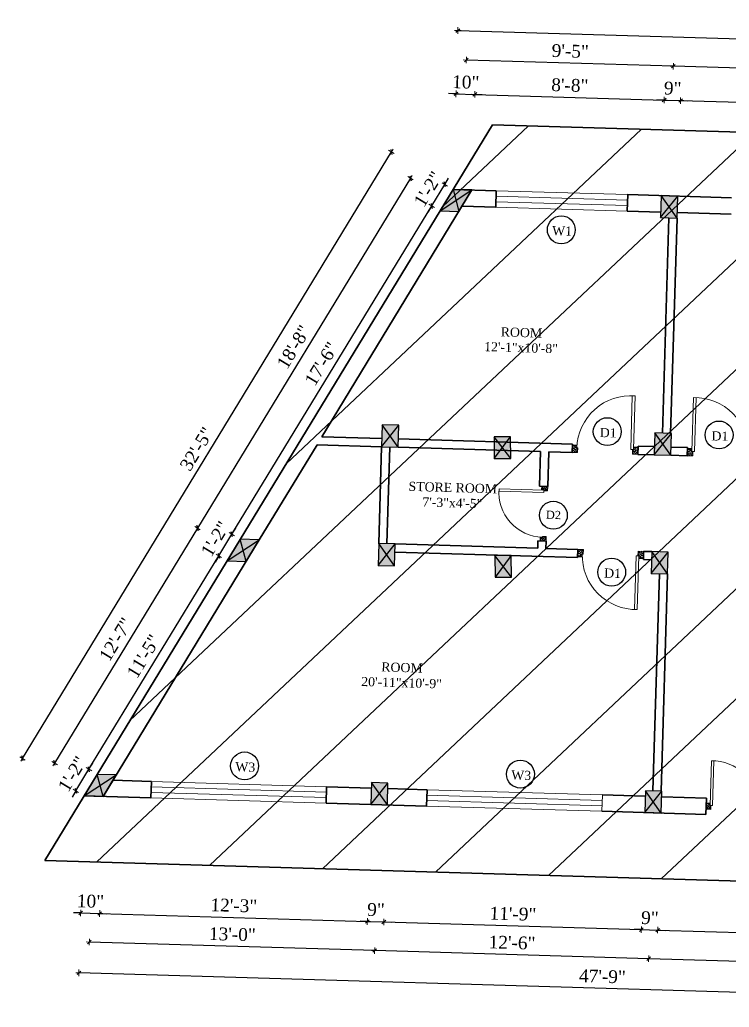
# Model space of a CAD drawing. Header units: inches. Extents: x 4069 to 291496, y -47643 to 12535.
# Drawn here: x 119778 to 120167, y -28212 to -27671 of the extents above; entities that cross this region are included whole.
import ezdxf

# ---------------------------------------------------------------- set-up
doc = ezdxf.new("R2010")
doc.units = ezdxf.units.IN
doc.header["$LTSCALE"] = 5
doc.header["$MEASUREMENT"] = 0
for name, color, linetype, lineweight in [('A-WALL', 7, 'Continuous', 9), ('Dimension', 7, 'Continuous', 18), ('DOOR', 62, 'Continuous', 0), ('Dw', 2, 'Continuous', 18)]:
    doc.layers.add(name, color=color, linetype=linetype, lineweight=lineweight)
doc.layers.add('dim line', color=7, linetype='Continuous', lineweight=15, true_color=0xfab2b2)
doc.layers.add('TEXT', color=6, linetype='Continuous')
doc.layers.add('WALL', color=7, linetype='Continuous')
doc.styles.add('ordinary', font='times.ttf')
doc.dimstyles.new('Copy of 96', dxfattribs={"dimtxt": 7, "dimasz": 4, "dimexe": 0.5, "dimexo": 0.5, "dimgap": 3, "dimtad": 1, "dimdec": 1, "dimzin": 11, "dimdsep": 46, "dimlunit": 4, "dimtxsty": 'ordinary', "dimblk": 'OBLIQUE', "dimcen": 0.09, "dimse1": 1, "dimse2": 1, "dimclrt": 6, "dimazin": 0, "dimtfac": 1, "dimtdec": 1, "dimtix": 1, "dimtmove": 2, "dimatfit": 3, "dimldrblk": 'leader', "dimfxl": 0.5, "dimfxlon": 1, "dimtolj": 1, "dimtzin": 0, "dimarcsym": 0})

# ---------------------------------------------------------------- blocks, each defined once
blk = doc.blocks.new('c2a')
at = {"color": 1, "ltscale": 5}
for p, q in [((18091.63, 4625.76), (18084.82, 4613.76)), ((18101.98, 4625.76), (18091.63, 4625.76)), ((18095.17, 4613.76), (18101.98, 4625.76)), ((18084.82, 4613.76), (18095.17, 4613.76))]:
    blk.add_line(p, q, dxfattribs=at)
blk = doc.blocks.new('C1a')
at = {"color": 1, "ltscale": 5}
for p, q in [((18657.75, 4625.76), (18648.75, 4625.76)), ((18648.75, 4625.76), (18648.82, 4613.76)), ((18657.82, 4613.76), (18657.75, 4625.76)), ((18648.82, 4613.76), (18657.82, 4613.76))]:
    blk.add_line(p, q, dxfattribs=at)
blk = doc.blocks.new('A$C27B36B59')
at = {"layer": 'DOOR'}
for p, q in [((0, 4), (0, 0)), ((2.5, 4), (0, 4)), ((0, 0), (3, 0)), ((2.5, 2.5), (2.5, 4)), ((3, 2.5), (2.5, 2.5)), ((3, 0), (3, 2.5))]:
    blk.add_line(p, q, dxfattribs=at)
for centre, radius, start, end in [((-1.4, -0.54), 4.75, 22.1411, 72.838), ((1.34, 2.09), 1.64, 45.138, 144.8948), ((2.21, 0.3), 2.49, 83.3149, 152.658), ((0.13, 0.37), 2.05, 349.4875, 93.6805), ((1.96, -0.47), 2.01, 58.7447, 166.495), ((-0.06, 0.32), 1.13, 343.542, 86.947), ((2.08, -0.4), 1.17, 38.2816, 160.1519)]:
    blk.add_arc(centre, radius, start, end, dxfattribs=at)
blk = doc.blocks.new('D2')
at = {"layer": 'DOOR'}
for p, q in [((74473.95, 24047.59), (74473.95, 24018.09)), ((74473.95, 24047.59), (74475.45, 24047.59)), ((74475.45, 24047.59), (74475.45, 24018.13))]:
    blk.add_line(p, q, dxfattribs=at)
blk.add_arc((74473.95, 24047.59), 29.5, 180, 272.9146, dxfattribs=at)
at = {"layer": 'DOOR', "xscale": -1, "rotation": 180}
blk.add_blockref('A$C27B36B59', (74441.95, 24050.09), dxfattribs=at)
at = {"layer": 'DOOR', "rotation": 180}
blk.add_blockref('A$C27B36B59', (74477.95, 24050.09), dxfattribs=at)
blk = doc.blocks.new('oblique')
at = {"color": 0, "lineweight": -2}
blk.add_line((0.25, 0.25), (-0.25, -0.25), dxfattribs=at)
at = {"layer": 'dim line', "lineweight": 9}
for p, q in [((-0.4375, 0), (0.4375, 0)), ((0, 0.4375), (0, -0.4375))]:
    blk.add_line(p, q, dxfattribs=at)
blk = doc.blocks.new('*D5313')
at = {"layer": 'A-WALL', "color": 0, "lineweight": -2, "ltscale": 50, "transparency": 16777216}
blk.add_line((120275.42, -28189.87), (120122.48, -28185.3), dxfattribs=at)
at = {"layer": 'Defpoints', "color": 0, "ltscale": 50, "transparency": 16777216}
for p in [(120124.87, -28105.41), (120277.8, -28109.97), (120122.48, -28185.3)]:
    blk.add_point(p, dxfattribs=at)
at = {"layer": 'A-WALL', "color": 0, "lineweight": -2, "ltscale": 50, "transparency": 16777216, "xscale": 4, "yscale": 4, "zscale": 4}
for p, rotation in [((120122.48, -28185.3), 178.2899854279599), ((120275.42, -28189.87), 358.2899854279599)]:
    blk.add_blockref('oblique', p, dxfattribs=dict(at, rotation=rotation))
at = {"layer": 'A-WALL', "color": 6, "ltscale": 50, "transparency": 16777216, "insert": (120199.15, -28181.01), "char_height": 7, "attachment_point": 5, "rotation": 358.29, "style": 'ordinary'}
blk.add_mtext('\\A1;12\'-9"', dxfattribs=at)
blk = doc.blocks.new('_OBLIQUE')
at = {"color": 0, "linetype": 'ByBlock'}
blk.add_line((-0.5, -0.5), (0.5, 0.5), dxfattribs=at)
blk = doc.blocks.new('leader')
at = {"layer": 'Dimension'}
for p, q in [((0, -4.33), (0, 4.33)), ((-4.42, 0), (4.42, 0))]:
    blk.add_line(p, q, dxfattribs=at)
blk = doc.blocks.new('*D5314')
at = {"layer": 'A-WALL', "color": 0, "lineweight": -2, "ltscale": 50, "transparency": 16777216}
blk.add_line((120122.48, -28185.3), (119972.55, -28180.82), dxfattribs=at)
at = {"layer": 'Defpoints', "color": 0, "ltscale": 50, "transparency": 16777216}
for p in [(119974.94, -28100.93), (120124.87, -28105.41), (119972.55, -28180.82)]:
    blk.add_point(p, dxfattribs=at)
at = {"layer": 'A-WALL', "color": 0, "lineweight": -2, "ltscale": 50, "transparency": 16777216, "xscale": 4, "yscale": 4, "zscale": 4}
for p, rotation in [((119972.55, -28180.82), 178.2899854279599), ((120122.48, -28185.3), 358.2899854279599)]:
    blk.add_blockref('oblique', p, dxfattribs=dict(at, rotation=rotation))
at = {"layer": 'A-WALL', "color": 6, "ltscale": 50, "transparency": 16777216, "insert": (120047.71, -28176.5), "char_height": 7, "attachment_point": 5, "rotation": 358.29, "style": 'ordinary'}
blk.add_mtext('\\A1;12\'-6"', dxfattribs=at)
blk = doc.blocks.new('*D5315')
at = {"layer": 'A-WALL', "color": 0, "lineweight": -2, "ltscale": 50, "transparency": 16777216}
blk.add_line((119972.55, -28180.82), (119816.3, -28176.16), dxfattribs=at)
at = {"layer": 'Defpoints', "color": 0, "ltscale": 50, "transparency": 16777216}
for p in [(119818.68, -28096.27), (119974.94, -28100.93), (119816.3, -28176.16)]:
    blk.add_point(p, dxfattribs=at)
at = {"layer": 'A-WALL', "color": 0, "lineweight": -2, "ltscale": 50, "transparency": 16777216, "xscale": 4, "yscale": 4, "zscale": 4}
for p, rotation in [((119816.3, -28176.16), 178.2899854279599), ((119972.55, -28180.82), 358.2899854279599)]:
    blk.add_blockref('oblique', p, dxfattribs=dict(at, rotation=rotation))
at = {"layer": 'A-WALL', "color": 6, "ltscale": 50, "transparency": 16777216, "insert": (119894.62, -28171.93), "char_height": 7, "attachment_point": 5, "rotation": 358.29, "style": 'ordinary'}
blk.add_mtext('\\A1;13\'-0"', dxfattribs=at)
blk = doc.blocks.new('*D5316')
at = {"layer": 'A-WALL', "color": 0, "lineweight": -2, "ltscale": 50, "transparency": 16777216}
blk.add_line((120383.36, -28210.12), (119810.61, -28193.02), dxfattribs=at)
at = {"layer": 'Defpoints', "color": 0, "ltscale": 50, "transparency": 16777216}
for p in [(119813.51, -28096.11), (120386.25, -28113.21), (119810.61, -28193.02)]:
    blk.add_point(p, dxfattribs=at)
at = {"layer": 'A-WALL', "color": 0, "lineweight": -2, "ltscale": 50, "transparency": 16777216, "xscale": 4, "yscale": 4, "zscale": 4}
for p, rotation in [((119810.61, -28193.02), 178.2899854279599), ((120383.36, -28210.12), 358.2899854279599)]:
    blk.add_blockref('oblique', p, dxfattribs=dict(at, rotation=rotation))
at = {"layer": 'A-WALL', "color": 6, "ltscale": 50, "transparency": 16777216, "insert": (120097.18, -28195), "char_height": 7, "attachment_point": 5, "rotation": 358.29, "style": 'ordinary'}
blk.add_mtext('\\A1;47\'-9"', dxfattribs=at)
blk = doc.blocks.new('*D5317')
at = {"layer": 'A-WALL', "color": 0, "lineweight": -2, "ltscale": 50, "transparency": 16777216}
for p, q in [((119816.11, -28081.55), (119818.19, -28078.13)), ((119808.94, -28093.34), (119816.11, -28081.55)), ((119808.94, -28093.34), (119806.87, -28096.76))]:
    blk.add_line(p, q, dxfattribs=at)
at = {"layer": 'Defpoints', "color": 0, "ltscale": 50, "transparency": 16777216}
for p in [(119816.11, -28081.55), (119820.68, -28084.32), (119813.51, -28096.11)]:
    blk.add_point(p, dxfattribs=at)
at = {"layer": 'A-WALL', "color": 0, "lineweight": -2, "ltscale": 50, "transparency": 16777216, "xscale": 4, "yscale": 4, "zscale": 4}
for p, rotation in [((119816.11, -28081.55), 238.7014709221674), ((119808.94, -28093.34), 58.70147092216733)]:
    blk.add_blockref('oblique', p, dxfattribs=dict(at, rotation=rotation))
at = {"layer": 'A-WALL', "color": 6, "ltscale": 50, "transparency": 16777216, "insert": (119806.97, -28084.07), "char_height": 7, "attachment_point": 5, "rotation": 58.7015, "style": 'ordinary'}
blk.add_mtext('\\A1;1\'-2"', dxfattribs=at)
blk = doc.blocks.new('*D5318')
at = {"layer": 'A-WALL', "color": 0, "lineweight": -2, "ltscale": 50, "transparency": 16777216}
blk.add_line((119816.11, -28081.55), (119887.2, -27964.62), dxfattribs=at)
at = {"layer": 'Defpoints', "color": 0, "ltscale": 50, "transparency": 16777216}
for p in [(119887.2, -27964.62), (119891.77, -27967.39), (119820.68, -28084.32)]:
    blk.add_point(p, dxfattribs=at)
at = {"layer": 'A-WALL', "color": 0, "lineweight": -2, "ltscale": 50, "transparency": 16777216, "xscale": 4, "yscale": 4, "zscale": 4}
for p, rotation in [((119887.2, -27964.62), 58.70147092251461), ((119816.11, -28081.55), 238.7014709225146)]:
    blk.add_blockref('oblique', p, dxfattribs=dict(at, rotation=rotation))
at = {"layer": 'A-WALL', "color": 6, "ltscale": 50, "transparency": 16777216, "insert": (119846.05, -28019.67), "char_height": 7, "attachment_point": 5, "rotation": 58.7015, "style": 'ordinary'}
blk.add_mtext('\\A1;11\'-5"', dxfattribs=at)
blk = doc.blocks.new('*D5319')
at = {"layer": 'A-WALL', "color": 0, "lineweight": -2, "ltscale": 50, "transparency": 16777216}
for p, q in [((119887.2, -27964.62), (119894.37, -27952.82)), ((119894.37, -27952.82), (119896.45, -27949.41)), ((119887.2, -27964.62), (119885.13, -27968.03))]:
    blk.add_line(p, q, dxfattribs=at)
at = {"layer": 'Defpoints', "color": 0, "ltscale": 50, "transparency": 16777216}
for p in [(119894.37, -27952.82), (119898.94, -27955.6), (119891.77, -27967.39)]:
    blk.add_point(p, dxfattribs=at)
at = {"layer": 'A-WALL', "color": 0, "lineweight": -2, "ltscale": 50, "transparency": 16777216, "xscale": 4, "yscale": 4, "zscale": 4}
for p, rotation in [((119894.37, -27952.82), 238.7014709225146), ((119887.2, -27964.62), 58.70147092251466)]:
    blk.add_blockref('oblique', p, dxfattribs=dict(at, rotation=rotation))
at = {"layer": 'A-WALL', "color": 6, "ltscale": 50, "transparency": 16777216, "insert": (119885.23, -27955.34), "char_height": 7, "attachment_point": 5, "rotation": 58.7015, "style": 'ordinary'}
blk.add_mtext('\\A1;1\'-2"', dxfattribs=at)
blk = doc.blocks.new('*D5320')
at = {"layer": 'A-WALL', "color": 0, "lineweight": -2, "ltscale": 50, "transparency": 16777216}
blk.add_line((119894.37, -27952.82), (120003.7, -27773.01), dxfattribs=at)
at = {"layer": 'Defpoints', "color": 0, "ltscale": 50, "transparency": 16777216}
for p in [(120003.7, -27773.01), (120008.26, -27775.78), (119898.94, -27955.6)]:
    blk.add_point(p, dxfattribs=at)
at = {"layer": 'A-WALL', "color": 0, "lineweight": -2, "ltscale": 50, "transparency": 16777216, "xscale": 4, "yscale": 4, "zscale": 4}
for p, rotation in [((120003.7, -27773.01), 58.70147092251461), ((119894.37, -27952.82), 238.7014709225146)]:
    blk.add_blockref('oblique', p, dxfattribs=dict(at, rotation=rotation))
at = {"layer": 'A-WALL', "color": 6, "ltscale": 50, "transparency": 16777216, "insert": (119943.42, -27859.5), "char_height": 7, "attachment_point": 5, "rotation": 58.7015, "style": 'ordinary'}
blk.add_mtext('\\A1;17\'-6"', dxfattribs=at)
blk = doc.blocks.new('*D5321')
at = {"layer": 'A-WALL', "color": 0, "lineweight": -2, "ltscale": 50, "transparency": 16777216}
for p, q in [((120010.87, -27761.22), (120012.94, -27757.8)), ((120003.7, -27773.01), (120010.87, -27761.22)), ((120003.7, -27773.01), (120001.62, -27776.42))]:
    blk.add_line(p, q, dxfattribs=at)
at = {"layer": 'Defpoints', "color": 0, "ltscale": 50, "transparency": 16777216}
for p in [(120010.87, -27761.22), (120015.43, -27763.99), (120008.26, -27775.78)]:
    blk.add_point(p, dxfattribs=at)
at = {"layer": 'A-WALL', "color": 0, "lineweight": -2, "ltscale": 50, "transparency": 16777216, "xscale": 4, "yscale": 4, "zscale": 4}
for p, rotation in [((120010.87, -27761.22), 238.7014709225146), ((120003.7, -27773.01), 58.70147092251466)]:
    blk.add_blockref('oblique', p, dxfattribs=dict(at, rotation=rotation))
at = {"layer": 'A-WALL', "color": 6, "ltscale": 50, "transparency": 16777216, "insert": (120001.73, -27763.73), "char_height": 7, "attachment_point": 5, "rotation": 58.7015, "style": 'ordinary'}
blk.add_mtext('\\A1;1\'-2"', dxfattribs=at)
blk = doc.blocks.new('*D5322')
at = {"layer": 'A-WALL', "color": 0, "lineweight": -2, "ltscale": 50, "transparency": 16777216}
blk.add_line((119992.06, -27757.86), (119875.57, -27949.47), dxfattribs=at)
at = {"layer": 'Defpoints', "color": 0, "ltscale": 50, "transparency": 16777216}
for p in [(120011.85, -27769.89), (119875.57, -27949.47), (119895.35, -27961.49)]:
    blk.add_point(p, dxfattribs=at)
at = {"layer": 'A-WALL', "color": 0, "lineweight": -2, "ltscale": 50, "transparency": 16777216, "xscale": 4, "yscale": 4, "zscale": 4}
for p, rotation in [((119992.06, -27757.86), 58.70147092222393), ((119875.57, -27949.47), 238.7014709222239)]:
    blk.add_blockref('oblique', p, dxfattribs=dict(at, rotation=rotation))
at = {"layer": 'A-WALL', "color": 6, "ltscale": 50, "transparency": 16777216, "insert": (119928.21, -27850.26), "char_height": 7, "attachment_point": 5, "rotation": 58.7015, "style": 'ordinary'}
blk.add_mtext('\\A1;18\'-8"', dxfattribs=at)
blk = doc.blocks.new('*D5323')
at = {"layer": 'A-WALL', "color": 0, "lineweight": -2, "ltscale": 50, "transparency": 16777216}
blk.add_line((119875.57, -27949.47), (119797.31, -28078.19), dxfattribs=at)
at = {"layer": 'Defpoints', "color": 0, "ltscale": 50, "transparency": 16777216}
for p in [(119895.35, -27961.49), (119797.31, -28078.19), (119817.09, -28090.22)]:
    blk.add_point(p, dxfattribs=at)
at = {"layer": 'A-WALL', "color": 0, "lineweight": -2, "ltscale": 50, "transparency": 16777216, "xscale": 4, "yscale": 4, "zscale": 4}
for p, rotation in [((119875.57, -27949.47), 58.70147092251466), ((119797.31, -28078.19), 238.7014709225147)]:
    blk.add_blockref('oblique', p, dxfattribs=dict(at, rotation=rotation))
at = {"layer": 'A-WALL', "color": 6, "ltscale": 50, "transparency": 16777216, "insert": (119830.83, -28010.42), "char_height": 7, "attachment_point": 5, "rotation": 58.7015, "style": 'ordinary'}
blk.add_mtext('\\A1;12\'-7"', dxfattribs=at)
blk = doc.blocks.new('*D5324')
at = {"layer": 'A-WALL', "color": 0, "lineweight": -2, "ltscale": 50, "transparency": 16777216}
blk.add_line((119779.73, -28075.58), (119981.65, -27743.46), dxfattribs=at)
at = {"layer": 'Defpoints', "color": 0, "ltscale": 50, "transparency": 16777216}
for p in [(119981.65, -27743.46), (120015.43, -27763.99), (119813.51, -28096.11)]:
    blk.add_point(p, dxfattribs=at)
at = {"layer": 'A-WALL', "color": 0, "lineweight": -2, "ltscale": 50, "transparency": 16777216, "xscale": 4, "yscale": 4, "zscale": 4}
for p, rotation in [((119981.65, -27743.46), 58.70147092221983), ((119779.73, -28075.58), 238.7014709222198)]:
    blk.add_blockref('oblique', p, dxfattribs=dict(at, rotation=rotation))
at = {"layer": 'A-WALL', "color": 6, "ltscale": 50, "transparency": 16777216, "insert": (119875.09, -27906.11), "char_height": 7, "attachment_point": 5, "rotation": 58.7015, "style": 'ordinary'}
blk.add_mtext('\\A1;32\'-5"', dxfattribs=at)
blk = doc.blocks.new('*D5325')
at = {"layer": 'A-WALL', "color": 0, "lineweight": -2, "ltscale": 50, "transparency": 16777216}
for p, q in [((120016.99, -27711.64), (120012.99, -27711.52)), ((120016.99, -27711.64), (120027.34, -27711.95)), ((120027.34, -27711.95), (120031.34, -27712.07))]:
    blk.add_line(p, q, dxfattribs=at)
at = {"layer": 'Defpoints', "color": 0, "ltscale": 50, "transparency": 16777216}
for p in [(120027.34, -27711.95), (120015.43, -27763.99), (120025.78, -27764.3)]:
    blk.add_point(p, dxfattribs=at)
at = {"layer": 'A-WALL', "color": 0, "lineweight": -2, "ltscale": 50, "transparency": 16777216, "xscale": 4, "yscale": 4, "zscale": 4}
for p, rotation in [((120016.99, -27711.64), 358.2899854279819), ((120027.34, -27711.95), 178.2899854279819)]:
    blk.add_blockref('oblique', p, dxfattribs=dict(at, rotation=rotation))
at = {"layer": 'A-WALL', "color": 6, "ltscale": 50, "transparency": 16777216, "insert": (120022.36, -27705.24), "char_height": 7, "attachment_point": 5, "rotation": 358.29, "style": 'ordinary'}
blk.add_mtext('\\A1;10"', dxfattribs=at)
blk = doc.blocks.new('*D5326')
at = {"layer": 'A-WALL', "color": 0, "lineweight": -2, "ltscale": 50, "transparency": 16777216}
blk.add_line((120027.34, -27711.95), (120130.94, -27715.04), dxfattribs=at)
at = {"layer": 'Defpoints', "color": 0, "ltscale": 50, "transparency": 16777216}
for p in [(120130.94, -27715.04), (120025.78, -27764.3), (120129.38, -27767.39)]:
    blk.add_point(p, dxfattribs=at)
at = {"layer": 'A-WALL', "color": 0, "lineweight": -2, "ltscale": 50, "transparency": 16777216, "xscale": 4, "yscale": 4, "zscale": 4}
for p, rotation in [((120027.34, -27711.95), 178.2899854279601), ((120130.94, -27715.04), 358.2899854279601)]:
    blk.add_blockref('oblique', p, dxfattribs=dict(at, rotation=rotation))
at = {"layer": 'A-WALL', "color": 6, "ltscale": 50, "transparency": 16777216, "insert": (120079.34, -27706.94), "char_height": 7, "attachment_point": 5, "rotation": 358.29, "style": 'ordinary'}
blk.add_mtext('\\A1;8\'-8"', dxfattribs=at)
blk = doc.blocks.new('*D5327')
at = {"layer": 'A-WALL', "color": 0, "lineweight": -2, "ltscale": 50, "transparency": 16777216}
for p, q in [((120130.94, -27715.04), (120126.94, -27714.92)), ((120130.94, -27715.04), (120139.94, -27715.31)), ((120139.94, -27715.31), (120143.94, -27715.43))]:
    blk.add_line(p, q, dxfattribs=at)
at = {"layer": 'Defpoints', "color": 0, "ltscale": 50, "transparency": 16777216}
for p in [(120139.94, -27715.31), (120129.38, -27767.39), (120138.38, -27767.66)]:
    blk.add_point(p, dxfattribs=at)
at = {"layer": 'A-WALL', "color": 0, "lineweight": -2, "ltscale": 50, "transparency": 16777216, "xscale": 4, "yscale": 4, "zscale": 4}
for p, rotation in [((120130.94, -27715.04), 358.2899854279601), ((120139.94, -27715.31), 178.2899854279601)]:
    blk.add_blockref('oblique', p, dxfattribs=dict(at, rotation=rotation))
at = {"layer": 'A-WALL', "color": 6, "ltscale": 50, "transparency": 16777216, "insert": (120135.64, -27708.61), "char_height": 7, "attachment_point": 5, "rotation": 358.29, "style": 'ordinary'}
blk.add_mtext('\\A1;9"', dxfattribs=at)
blk = doc.blocks.new('*D5328')
at = {"layer": 'A-WALL', "color": 0, "lineweight": -2, "ltscale": 50, "transparency": 16777216}
blk.add_line((120139.94, -27715.31), (120294.87, -27719.94), dxfattribs=at)
at = {"layer": 'Defpoints', "color": 0, "ltscale": 50, "transparency": 16777216}
for p in [(120294.87, -27719.94), (120138.38, -27767.66), (120293.31, -27772.29)]:
    blk.add_point(p, dxfattribs=at)
at = {"layer": 'A-WALL', "color": 0, "lineweight": -2, "ltscale": 50, "transparency": 16777216, "xscale": 4, "yscale": 4, "zscale": 4}
for p, rotation in [((120139.94, -27715.31), 178.2899854279601), ((120294.87, -27719.94), 358.2899854279601)]:
    blk.add_blockref('oblique', p, dxfattribs=dict(at, rotation=rotation))
at = {"layer": 'A-WALL', "color": 6, "ltscale": 50, "transparency": 16777216, "insert": (120217.6, -27711.13), "char_height": 7, "attachment_point": 5, "rotation": 358.29, "style": 'ordinary'}
blk.add_mtext('\\A1;12\'-11"', dxfattribs=at)
blk = doc.blocks.new('*D5333')
at = {"layer": 'A-WALL', "color": 0, "lineweight": -2, "ltscale": 50, "transparency": 16777216}
blk.add_line((120299.92, -27701.4), (120136, -27696.51), dxfattribs=at)
at = {"layer": 'Defpoints', "color": 0, "ltscale": 50, "transparency": 16777216}
for p in [(120136, -27696.51), (120133.88, -27767.53), (120297.8, -27772.42)]:
    blk.add_point(p, dxfattribs=at)
at = {"layer": 'A-WALL', "color": 0, "lineweight": -2, "ltscale": 50, "transparency": 16777216, "xscale": 4, "yscale": 4, "zscale": 4}
for p, rotation in [((120136, -27696.51), 178.2899854279599), ((120299.92, -27701.4), 358.2899854279599)]:
    blk.add_blockref('oblique', p, dxfattribs=dict(at, rotation=rotation))
at = {"layer": 'A-WALL', "color": 6, "ltscale": 50, "transparency": 16777216, "insert": (120218.16, -27692.4), "char_height": 7, "attachment_point": 5, "rotation": 358.29, "style": 'ordinary'}
blk.add_mtext('\\A1;13\'-8"', dxfattribs=at)
blk = doc.blocks.new('*D5334')
at = {"layer": 'A-WALL', "color": 0, "lineweight": -2, "ltscale": 50, "transparency": 16777216}
blk.add_line((120136, -27696.51), (120022.72, -27693.13), dxfattribs=at)
at = {"layer": 'Defpoints', "color": 0, "ltscale": 50, "transparency": 16777216}
for p in [(120022.72, -27693.13), (120020.6, -27764.14), (120133.88, -27767.53)]:
    blk.add_point(p, dxfattribs=at)
at = {"layer": 'A-WALL', "color": 0, "lineweight": -2, "ltscale": 50, "transparency": 16777216, "xscale": 4, "yscale": 4, "zscale": 4}
for p, rotation in [((120022.72, -27693.13), 178.2899854279599), ((120136, -27696.51), 358.2899854279599)]:
    blk.add_blockref('oblique', p, dxfattribs=dict(at, rotation=rotation))
at = {"layer": 'A-WALL', "color": 6, "ltscale": 50, "transparency": 16777216, "insert": (120079.56, -27688.25), "char_height": 7, "attachment_point": 5, "rotation": 358.29, "style": 'ordinary'}
blk.add_mtext('\\A1;9\'-5"', dxfattribs=at)
blk = doc.blocks.new('*D5335')
at = {"layer": 'A-WALL', "color": 0, "lineweight": -2, "ltscale": 50, "transparency": 16777216}
blk.add_line((120018.03, -27676.96), (120396.86, -27688.27), dxfattribs=at)
at = {"layer": 'Defpoints', "color": 0, "ltscale": 50, "transparency": 16777216}
for p in [(120396.86, -27688.27), (120015.43, -27763.99), (120394.26, -27775.3)]:
    blk.add_point(p, dxfattribs=at)
at = {"layer": 'A-WALL', "color": 0, "lineweight": -2, "ltscale": 50, "transparency": 16777216, "xscale": 4, "yscale": 4, "zscale": 4}
for p, rotation in [((120018.03, -27676.96), 178.2899854279599), ((120396.86, -27688.27), 358.2899854279599)]:
    blk.add_blockref('oblique', p, dxfattribs=dict(at, rotation=rotation))
at = {"layer": 'A-WALL', "color": 6, "ltscale": 50, "transparency": 16777216, "insert": (120207.64, -27676.05), "char_height": 7, "attachment_point": 5, "rotation": 358.29, "style": 'ordinary'}
blk.add_mtext('\\A1;31\'-7"', dxfattribs=at)
blk = doc.blocks.new('*D5336')
at = {"layer": 'A-WALL', "color": 0, "lineweight": -2, "ltscale": 50, "transparency": 16777216}
for p, q in [((119811.59, -28160.21), (119807.6, -28160.09)), ((119811.59, -28160.21), (119821.94, -28160.52)), ((119821.94, -28160.52), (119825.94, -28160.64))]:
    blk.add_line(p, q, dxfattribs=at)
at = {"layer": 'Defpoints', "color": 0, "ltscale": 50, "transparency": 16777216}
for p in [(119813.51, -28096.11), (119823.85, -28096.42), (119821.94, -28160.52)]:
    blk.add_point(p, dxfattribs=at)
at = {"layer": 'A-WALL', "color": 0, "lineweight": -2, "ltscale": 50, "transparency": 16777216, "xscale": 4, "yscale": 4, "zscale": 4}
for p, rotation in [((119811.59, -28160.21), 358.2899854279599), ((119821.94, -28160.52), 178.2899854279599)]:
    blk.add_blockref('oblique', p, dxfattribs=dict(at, rotation=rotation))
at = {"layer": 'A-WALL', "color": 6, "ltscale": 50, "transparency": 16777216, "insert": (119816.96, -28153.81), "char_height": 7, "attachment_point": 5, "rotation": 358.29, "style": 'ordinary'}
blk.add_mtext('\\A1;10"', dxfattribs=at)
blk = doc.blocks.new('*D5337')
at = {"layer": 'A-WALL', "color": 0, "lineweight": -2, "ltscale": 50, "transparency": 16777216}
blk.add_line((119821.94, -28160.52), (119968.52, -28164.9), dxfattribs=at)
at = {"layer": 'Defpoints', "color": 0, "ltscale": 50, "transparency": 16777216}
for p in [(119823.85, -28096.42), (119970.44, -28100.8), (119968.52, -28164.9)]:
    blk.add_point(p, dxfattribs=at)
at = {"layer": 'A-WALL', "color": 0, "lineweight": -2, "ltscale": 50, "transparency": 16777216, "xscale": 4, "yscale": 4, "zscale": 4}
for p, rotation in [((119821.94, -28160.52), 178.2899854279599), ((119968.52, -28164.9), 358.2899854279599)]:
    blk.add_blockref('oblique', p, dxfattribs=dict(at, rotation=rotation))
at = {"layer": 'A-WALL', "color": 6, "ltscale": 50, "transparency": 16777216, "insert": (119895.43, -28156.15), "char_height": 7, "attachment_point": 5, "rotation": 358.29, "style": 'ordinary'}
blk.add_mtext('\\A1;12\'-3"', dxfattribs=at)
blk = doc.blocks.new('*D5338')
at = {"layer": 'A-WALL', "color": 0, "lineweight": -2, "ltscale": 50, "transparency": 16777216}
for p, q in [((119968.52, -28164.9), (119964.53, -28164.78)), ((119968.52, -28164.9), (119977.52, -28165.16)), ((119977.52, -28165.16), (119981.52, -28165.28))]:
    blk.add_line(p, q, dxfattribs=at)
at = {"layer": 'Defpoints', "color": 0, "ltscale": 50, "transparency": 16777216}
for p in [(119970.44, -28100.8), (119979.43, -28101.07), (119977.52, -28165.16)]:
    blk.add_point(p, dxfattribs=at)
at = {"layer": 'A-WALL', "color": 0, "lineweight": -2, "ltscale": 50, "transparency": 16777216, "xscale": 4, "yscale": 4, "zscale": 4}
for p, rotation in [((119968.52, -28164.9), 358.2899854279599), ((119977.52, -28165.16), 178.2899854279599)]:
    blk.add_blockref('oblique', p, dxfattribs=dict(at, rotation=rotation))
at = {"layer": 'A-WALL', "color": 6, "ltscale": 50, "transparency": 16777216, "insert": (119973.22, -28158.46), "char_height": 7, "attachment_point": 5, "rotation": 358.29, "style": 'ordinary'}
blk.add_mtext('\\A1;9"', dxfattribs=at)
blk = doc.blocks.new('*D5339')
at = {"layer": 'A-WALL', "color": 0, "lineweight": -2, "ltscale": 50, "transparency": 16777216}
blk.add_line((119977.52, -28165.16), (120118.46, -28169.37), dxfattribs=at)
at = {"layer": 'Defpoints', "color": 0, "ltscale": 50, "transparency": 16777216}
for p in [(119979.43, -28101.07), (120120.37, -28105.27), (120118.46, -28169.37)]:
    blk.add_point(p, dxfattribs=at)
at = {"layer": 'A-WALL', "color": 0, "lineweight": -2, "ltscale": 50, "transparency": 16777216, "xscale": 4, "yscale": 4, "zscale": 4}
for p, rotation in [((119977.52, -28165.16), 178.2899854279599), ((120118.46, -28169.37), 358.2899854279599)]:
    blk.add_blockref('oblique', p, dxfattribs=dict(at, rotation=rotation))
at = {"layer": 'A-WALL', "color": 6, "ltscale": 50, "transparency": 16777216, "insert": (120048.19, -28160.7), "char_height": 7, "attachment_point": 5, "rotation": 358.29, "style": 'ordinary'}
blk.add_mtext('\\A1;11\'-9"', dxfattribs=at)
blk = doc.blocks.new('*D5340')
at = {"layer": 'A-WALL', "color": 0, "lineweight": -2, "ltscale": 50, "transparency": 16777216}
for p, q in [((120118.46, -28169.37), (120114.46, -28169.25)), ((120118.46, -28169.37), (120127.45, -28169.64)), ((120127.45, -28169.64), (120131.45, -28169.76))]:
    blk.add_line(p, q, dxfattribs=at)
at = {"layer": 'Defpoints', "color": 0, "ltscale": 50, "transparency": 16777216}
for p in [(120120.37, -28105.27), (120129.37, -28105.54), (120127.45, -28169.64)]:
    blk.add_point(p, dxfattribs=at)
at = {"layer": 'A-WALL', "color": 0, "lineweight": -2, "ltscale": 50, "transparency": 16777216, "xscale": 4, "yscale": 4, "zscale": 4}
for p, rotation in [((120118.46, -28169.37), 358.2899854279599), ((120127.45, -28169.64), 178.2899854279599)]:
    blk.add_blockref('oblique', p, dxfattribs=dict(at, rotation=rotation))
at = {"layer": 'A-WALL', "color": 6, "ltscale": 50, "transparency": 16777216, "insert": (120123.15, -28162.94), "char_height": 7, "attachment_point": 5, "rotation": 358.29, "style": 'ordinary'}
blk.add_mtext('\\A1;9"', dxfattribs=at)
blk = doc.blocks.new('*D5341')
at = {"layer": 'A-WALL', "color": 0, "lineweight": -2, "ltscale": 50, "transparency": 16777216}
blk.add_line((120127.45, -28169.64), (120271.39, -28173.94), dxfattribs=at)
at = {"layer": 'Defpoints', "color": 0, "ltscale": 50, "transparency": 16777216}
for p in [(120129.37, -28105.54), (120273.3, -28109.84), (120271.39, -28173.94)]:
    blk.add_point(p, dxfattribs=at)
at = {"layer": 'A-WALL', "color": 0, "lineweight": -2, "ltscale": 50, "transparency": 16777216, "xscale": 4, "yscale": 4, "zscale": 4}
for p, rotation in [((120127.45, -28169.64), 178.2899854279599), ((120271.39, -28173.94), 358.2899854279599)]:
    blk.add_blockref('oblique', p, dxfattribs=dict(at, rotation=rotation))
at = {"layer": 'A-WALL', "color": 6, "ltscale": 50, "transparency": 16777216, "insert": (120199.62, -28165.23), "char_height": 7, "attachment_point": 5, "rotation": 358.29, "style": 'ordinary'}
blk.add_mtext('\\A1;12\'-0"', dxfattribs=at)

msp = doc.modelspace()

# ---------------------------------------------------------------- hatches: boundary and pattern name
at = {"layer": 'WALL', "linetype": 'ByBlock', "ltscale": 5, "true_color": 0xf8991e}
h = msp.add_hatch(dxfattribs=at)
h.set_pattern_fill('ANSI31', color=30, scale=350, angle=-1.7100146)
h.set_pattern_definition([(43.29, (113459.694, -24627.46), (-29.99899, 31.8453), [])])
h.paths.add_polyline_path([(119792.00161, -28131.4865), (120036.93645, -27728.61617), (120395.2248, -27739.3126), (120385.39995, -28149.20196)])
h = msp.add_hatch(color=30, dxfattribs=at)
h.dxf.hatch_style = 1
h.paths.add_polyline_path([(120017.01808, -27770.04024), (120018.6062, -27776.09032), (120025.77502, -27764.299)])
h.paths.add_polyline_path([(120017.01808, -27770.04024), (120025.77502, -27764.299), (120015.42997, -27763.99015)])
h.paths.add_polyline_path([(120015.42997, -27763.99015), (120008.26115, -27775.78148), (120017.01808, -27770.04024)])
h.paths.add_polyline_path([(120017.01808, -27770.04024), (120008.26115, -27775.78148), (120018.6062, -27776.09032)])
h = msp.add_hatch(color=30, dxfattribs=at)
h.dxf.hatch_style = 1
h.paths.add_polyline_path([(120133.69807, -27773.52363), (120129.02103, -27779.38667), (120138.01702, -27779.65524)])
h.paths.add_polyline_path([(120138.01702, -27779.65524), (120138.37511, -27767.66059), (120133.69807, -27773.52363)])
h.paths.add_polyline_path([(120133.69807, -27773.52363), (120138.37511, -27767.66059), (120129.37912, -27767.39202)])
h.paths.add_polyline_path([(120129.37912, -27767.39202), (120129.02103, -27779.38667), (120133.69807, -27773.52363)])
h = msp.add_hatch(color=30, dxfattribs=at)
h.dxf.hatch_style = 1
h.paths.add_polyline_path([(119980.96395, -27899.02179), (119976.28691, -27904.88483), (119985.2829, -27905.1534)])
h.paths.add_polyline_path([(119985.2829, -27905.1534), (119985.64099, -27893.15874), (119980.96395, -27899.02179)])
h.paths.add_polyline_path([(119980.96395, -27899.02179), (119985.64099, -27893.15874), (119976.645, -27892.89018)])
h.paths.add_polyline_path([(119976.645, -27892.89018), (119976.28691, -27904.88483), (119980.96395, -27899.02179)])
h = msp.add_hatch(color=30, dxfattribs=at)
h.dxf.hatch_style = 1
h.paths.add_polyline_path([(120046.96694, -27911.39176), (120042.42995, -27905.39176), (120037.96677, -27911.39176)])
h.paths.add_polyline_path([(120046.96694, -27911.39176), (120046.89313, -27899.39176), (120042.42995, -27905.39176)])
h.paths.add_polyline_path([(120046.89313, -27899.39176), (120037.89296, -27899.39176), (120042.42995, -27905.39176)])
h.paths.add_polyline_path([(120042.42995, -27905.39176), (120037.89296, -27899.39176), (120037.96677, -27911.39176)])
h = msp.add_hatch(color=30, dxfattribs=at)
h.dxf.hatch_style = 1
h.paths.add_polyline_path([(120130.24878, -27903.47857), (120125.57174, -27909.34162), (120134.56773, -27909.61019)])
h.paths.add_polyline_path([(120134.56773, -27909.61019), (120134.92583, -27897.61553), (120130.24878, -27903.47857)])
h.paths.add_polyline_path([(120130.24878, -27903.47857), (120134.92583, -27897.61553), (120125.92983, -27897.34696)])
h.paths.add_polyline_path([(120125.92983, -27897.34696), (120125.57174, -27909.34162), (120130.24878, -27903.47857)])
h = msp.add_hatch(color=30, dxfattribs=at)
h.dxf.hatch_style = 1
h.paths.add_polyline_path([(119900.52469, -27961.64929), (119902.1128, -27967.69938), (119909.28163, -27955.90805)])
h.paths.add_polyline_path([(119900.52469, -27961.64929), (119909.28163, -27955.90805), (119898.93658, -27955.59921)])
h.paths.add_polyline_path([(119898.93658, -27955.59921), (119891.76775, -27967.39054), (119900.52469, -27961.64929)])
h.paths.add_polyline_path([(119900.52469, -27961.64929), (119891.76775, -27967.39054), (119902.1128, -27967.69938)])
h = msp.add_hatch(color=30, dxfattribs=at)
h.dxf.hatch_style = 1
h.paths.add_polyline_path([(119979.02429, -27963.99284), (119974.34725, -27969.85588), (119983.34324, -27970.12445)])
h.paths.add_polyline_path([(119983.34324, -27970.12445), (119983.70133, -27958.1298), (119979.02429, -27963.99284)])
h.paths.add_polyline_path([(119979.02429, -27963.99284), (119983.70133, -27958.1298), (119974.70534, -27957.86123)])
h.paths.add_polyline_path([(119974.70534, -27957.86123), (119974.34725, -27969.85588), (119979.02429, -27963.99284)])
h = msp.add_hatch(color=30, dxfattribs=at)
h.dxf.hatch_style = 1
h.paths.add_polyline_path([(120047.36672, -27976.39176), (120042.82973, -27970.39176), (120038.36655, -27976.39176)])
h.paths.add_polyline_path([(120047.36672, -27976.39176), (120047.29292, -27964.39176), (120042.82973, -27970.39176)])
h.paths.add_polyline_path([(120047.29292, -27964.39176), (120038.29275, -27964.39176), (120042.82973, -27970.39176)])
h.paths.add_polyline_path([(120042.82973, -27970.39176), (120038.29275, -27964.39176), (120038.36655, -27976.39176)])
h = msp.add_hatch(color=30, dxfattribs=at)
h.dxf.hatch_style = 1
h.paths.add_polyline_path([(120128.52414, -27968.45605), (120123.8471, -27974.31909), (120132.84309, -27974.58766)])
h.paths.add_polyline_path([(120132.84309, -27974.58766), (120133.20118, -27962.593), (120128.52414, -27968.45605)])
h.paths.add_polyline_path([(120128.52414, -27968.45605), (120133.20118, -27962.593), (120124.20519, -27962.32443)])
h.paths.add_polyline_path([(120124.20519, -27962.32443), (120123.8471, -27974.31909), (120128.52414, -27968.45605)])
h = msp.add_hatch(color=30, dxfattribs=at)
h.dxf.hatch_style = 1
h.paths.add_polyline_path([(119822.26502, -28090.37128), (119823.85314, -28096.42136), (119831.02196, -28084.63003)])
h.paths.add_polyline_path([(119822.26502, -28090.37128), (119831.02196, -28084.63003), (119820.67691, -28084.32119)])
h.paths.add_polyline_path([(119820.67691, -28084.32119), (119813.50809, -28096.11252), (119822.26502, -28090.37128)])
h.paths.add_polyline_path([(119822.26502, -28090.37128), (119813.50809, -28096.11252), (119823.85314, -28096.42136)])
h = msp.add_hatch(color=30, dxfattribs=at)
h.dxf.hatch_style = 1
h.paths.add_polyline_path([(119975.11513, -28094.9345), (119970.43808, -28100.79754), (119979.43408, -28101.06611)])
h.paths.add_polyline_path([(119979.43408, -28101.06611), (119979.79217, -28089.07146), (119975.11513, -28094.9345)])
h.paths.add_polyline_path([(119975.11513, -28094.9345), (119979.79217, -28089.07146), (119970.79617, -28088.80289)])
h.paths.add_polyline_path([(119970.79617, -28088.80289), (119970.43808, -28100.79754), (119975.11513, -28094.9345)])
h = msp.add_hatch(color=30, dxfattribs=at)
h.dxf.hatch_style = 1
h.paths.add_polyline_path([(120125.04832, -28099.41064), (120120.37128, -28105.27369), (120129.36727, -28105.54226)])
h.paths.add_polyline_path([(120129.36727, -28105.54226), (120129.72537, -28093.5476), (120125.04832, -28099.41064)])
h.paths.add_polyline_path([(120125.04832, -28099.41064), (120129.72537, -28093.5476), (120120.72937, -28093.27903)])
h.paths.add_polyline_path([(120120.72937, -28093.27903), (120120.37128, -28105.27369), (120125.04832, -28099.41064)])

# ---------------------------------------------------------------- linework, layer by layer
at = {"color": 1, "ltscale": 5}
for p, q in [((120008.26115, -27775.78148), (120025.77502, -27764.299)), ((120015.42997, -27763.99015), (120018.6062, -27776.09032)), ((120129.02103, -27779.38667), (120138.37511, -27767.66059)), ((120138.01702, -27779.65524), (120129.37912, -27767.39202)), ((119976.28691, -27904.88483), (119985.64099, -27893.15874)), ((119985.2829, -27905.1534), (119976.645, -27892.89018)), ((120046.96694, -27911.39176), (120037.89296, -27899.39176)), ((120037.96677, -27911.39176), (120046.89313, -27899.39176)), ((120125.57174, -27909.34162), (120134.92583, -27897.61553)), ((120134.56773, -27909.61019), (120125.92983, -27897.34696)), ((119891.76775, -27967.39054), (119909.28163, -27955.90805)), ((119902.1128, -27967.69938), (119898.93658, -27955.59921)), ((119974.34725, -27969.85588), (119983.70133, -27958.1298)), ((119983.34324, -27970.12445), (119974.70534, -27957.86123)), ((120047.36672, -27976.39176), (120038.29275, -27964.39176)), ((120047.29292, -27964.39176), (120038.36655, -27976.39176)), ((120123.8471, -27974.31909), (120133.20118, -27962.593)), ((120132.84309, -27974.58766), (120124.20519, -27962.32443)), ((119813.50809, -28096.11252), (119831.02196, -28084.63003)), ((119823.85314, -28096.42136), (119820.67691, -28084.32119)), ((119970.43808, -28100.79754), (119979.79217, -28089.07146)), ((119979.43408, -28101.06611), (119970.79617, -28088.80289)), ((120120.37128, -28105.27369), (120129.72537, -28093.5476)), ((120129.36727, -28105.54226), (120120.72937, -28093.27903))]:
    msp.add_line(p, q, dxfattribs=at)
at = {"layer": 'A-WALL', "lineweight": 30}
for p, q in [((119792.00161, -28131.4865), (120036.93645, -27728.61617)), ((120334.25193, -27737.4923), (120036.93645, -27728.61617)), ((119943.63224, -27899.40795), (120025.77502, -27764.299)), ((120039.03908, -27764.69498), (120015.42997, -27763.99015)), ((120038.77051, -27773.69098), (120039.03908, -27764.69498)), ((120110.73844, -27775.83952), (120111.00701, -27766.84353)), ((120167.86197, -27768.54089), (120111.00701, -27766.84353)), ((120038.77051, -27773.69098), (120020.3984, -27773.14249)), ((120129.11055, -27776.38801), (120110.73844, -27775.83952)), ((120133.51902, -27779.52096), (120129.99779, -27897.46841)), ((120138.01702, -27779.65524), (120134.49579, -27897.60269)), ((120167.5934, -27777.53689), (120138.10654, -27776.65658)), ((119976.42119, -27900.38684), (119943.63224, -27899.40795)), ((119909.28163, -27955.90805), (119940.94393, -27903.82969)), ((119976.28691, -27904.88483), (119940.94393, -27903.82969)), ((119974.70534, -27957.86123), (119976.28691, -27904.88483)), ((119979.20334, -27957.99551), (119980.78491, -27905.01912)), ((119985.2829, -27905.1534), (120063.3146, -27907.48298)), ((119985.41719, -27900.6554), (120080.72607, -27903.50078)), ((120080.59178, -27907.99878), (120080.72607, -27903.50078)), ((120116.57575, -27909.07305), (120116.71003, -27904.57505)), ((120116.71003, -27904.57505), (120125.70603, -27904.84362)), ((120134.70202, -27905.11219), (120143.69801, -27905.38076)), ((120143.56373, -27909.87876), (120143.69801, -27905.38076)), ((120062.74762, -27926.47452), (120063.3146, -27907.48298)), ((120067.24561, -27926.6088), (120067.81259, -27907.61726)), ((120067.81259, -27907.61726), (120080.59178, -27907.99878)), ((120116.57575, -27909.07305), (120125.57174, -27909.34162)), ((120134.56773, -27909.61019), (120143.56373, -27909.87876)), ((120067.24561, -27926.6088), (120062.74762, -27926.47452)), ((119823.85314, -28096.42136), (119909.28163, -27955.90805)), ((120061.73303, -27960.45937), (119983.70133, -27958.1298)), ((120061.73303, -27960.45937), (120061.85239, -27956.46116)), ((120066.35039, -27956.59544), (120061.85239, -27956.46116)), ((120066.23102, -27960.59366), (120066.35039, -27956.59544)), ((120083.58894, -27965.61387), (119983.56705, -27962.62779)), ((120083.72323, -27961.11588), (120066.23102, -27960.59366)), ((120083.72323, -27961.11588), (120083.58894, -27965.61387)), ((120119.7072, -27962.19015), (120119.57291, -27966.68815)), ((120124.20519, -27962.32443), (120119.7072, -27962.19015)), ((120124.07091, -27966.82243), (120119.57291, -27966.68815)), ((120128.3451, -27974.45337), (120124.79402, -28093.40038)), ((120132.84309, -27974.58766), (120129.29202, -28093.53466)), ((119829.22975, -28087.57787), (119850.2604, -28088.20572)), ((119849.99183, -28097.20171), (119850.2604, -28088.20572)), ((119945.94908, -28100.06644), (119946.21765, -28091.07045)), ((119946.21765, -28091.07045), (119970.70665, -28091.80155)), ((119979.70264, -28092.07012), (120001.19315, -28092.7117)), ((120000.92459, -28101.7077), (120001.19315, -28092.7117)), ((119813.50809, -28096.11252), (119849.99183, -28097.20171)), ((119945.94908, -28100.06644), (120000.92459, -28101.7077)), ((120097.1504, -28095.57644), (120120.63985, -28096.2777)), ((120129.63584, -28096.54626), (120154.12502, -28097.27737)), ((120153.85645, -28106.27336), (120154.12502, -28097.27737)), ((120096.88183, -28104.57243), (120153.85645, -28106.27336)), ((119792.00161, -28131.4865), (120385.39995, -28149.20196))]:
    msp.add_line(p, q, dxfattribs=at)
at = {"layer": 'A-WALL', "color": 1, "ltscale": 5}
for p, q in [((120066.23102, -27960.59366), (120066.35039, -27956.59544)), ((120124.20519, -27962.32443), (120119.7072, -27962.19015))]:
    msp.add_line(p, q, dxfattribs=at)
at = {"layer": 'Dw', "color": 3}
for p, q in [((120039.03908, -27764.69498), (120111.00701, -27766.84353)), ((120038.94955, -27767.69365), (120110.91749, -27769.8422)), ((120038.77051, -27773.69098), (120110.73844, -27775.83952)), ((120038.86003, -27770.69231), (120110.82797, -27772.84086)), ((119850.2604, -28088.20572), (119946.21765, -28091.07045)), ((119946.0386, -28097.06778), (119850.08135, -28094.20305)), ((119946.12813, -28094.06912), (119850.17088, -28091.20438)), ((120001.19315, -28092.7117), (120097.1504, -28095.57644)), ((119849.99183, -28097.20171), (119945.94908, -28100.06644)), ((120096.97136, -28101.57376), (120001.01411, -28098.70903)), ((120097.06088, -28098.5751), (120001.10363, -28095.71037)), ((120096.88183, -28104.57243), (120097.1504, -28095.57644)), ((120000.92459, -28101.7077), (120096.88183, -28104.57243))]:
    msp.add_line(p, q, dxfattribs=at)
at = {"layer": 'TEXT'}
for centre in [(120074.66544, -27786.11642), (120099.82361, -27896.648), (120161.02725, -27898.47519), (120070.31648, -27942.40019), (120102.24367, -27973.59371), (119901.28403, -28079.70002), (120052.29589, -28084.20837)]:
    msp.add_circle(centre, 7.64038, dxfattribs=at)
at = {"layer": 'WALL', "color": 2, "linetype": 'ByBlock', "ltscale": 5}
for points in [[(120008.26115, -27775.78148), (120018.6062, -27776.09032), (120025.77502, -27764.299), (120015.42997, -27763.99015)], [(120129.02103, -27779.38667), (120138.01702, -27779.65524), (120138.37511, -27767.66059), (120129.37912, -27767.39202)], [(119976.28691, -27904.88483), (119985.2829, -27905.1534), (119985.64099, -27893.15874), (119976.645, -27892.89018)], [(120037.89296, -27899.39176), (120037.96677, -27911.39176), (120046.96694, -27911.39176), (120046.89313, -27899.39176)], [(120125.57174, -27909.34162), (120134.56773, -27909.61019), (120134.92583, -27897.61553), (120125.92983, -27897.34696)], [(119891.76775, -27967.39054), (119902.1128, -27967.69938), (119909.28163, -27955.90805), (119898.93658, -27955.59921)], [(119974.34725, -27969.85588), (119983.34324, -27970.12445), (119983.70133, -27958.1298), (119974.70534, -27957.86123)], [(120038.29275, -27964.39176), (120038.36655, -27976.39176), (120047.36672, -27976.39176), (120047.29292, -27964.39176)], [(120123.8471, -27974.31909), (120132.84309, -27974.58766), (120133.20118, -27962.593), (120124.20519, -27962.32443)], [(119813.50809, -28096.11252), (119823.85314, -28096.42136), (119831.02196, -28084.63003), (119820.67691, -28084.32119)], [(119970.43808, -28100.79754), (119979.43408, -28101.06611), (119979.79217, -28089.07146), (119970.79617, -28088.80289)], [(120120.37128, -28105.27369), (120129.36727, -28105.54226), (120129.72537, -28093.5476), (120120.72937, -28093.27903)]]:
    msp.add_lwpolyline(points, close=True, dxfattribs=at)

# ---------------------------------------------------------------- block references
at = {"layer": 'WALL', "color": 2, "linetype": 'ByBlock', "ltscale": 5, "rotation": 358.2899854279544}
for p in [(101793.81686, -31847.8177), (101677.32346, -32039.42676), (101599.0638, -32168.14874)]:
    msp.add_blockref('c2a', p, dxfattribs=at)
at = {"layer": 'WALL', "color": 2, "linetype": 'ByBlock', "xscale": -1, "rotation": 178.2899854279543}
msp.add_blockref('D2', (46389.47013, -1647.2025), dxfattribs=at)
at = {"layer": 'WALL', "color": 2, "linetype": 'ByBlock'}
for p, rotation in [((195306.02447, -6092.99443), 178.2899854279543), ((44957.24645, -49779.07448), 358.2899854279544)]:
    msp.add_blockref('D2', p, dxfattribs=dict(at, rotation=rotation))
at = {"layer": 'WALL', "color": 2, "linetype": 'ByBlock', "ltscale": 5}
for p in [(101389.14772, -32525.15094), (101389.54751, -32590.15094)]:
    msp.add_blockref('C1a', p, dxfattribs=at)
at = {"layer": 'WALL', "color": 2, "linetype": 'ByBlock', "yscale": 0.8333000000002357, "zscale": 0.8333}
for p, xscale, rotation in [((98183.22888, -89363.40591), -0.8332999999984168, 268.2899854279543), ((182786.81954, -9923.43152), 0.8332999999984168, 178.2899854279543)]:
    msp.add_blockref('D2', p, dxfattribs=dict(at, xscale=xscale, rotation=rotation))

# ---------------------------------------------------------------- texts
at = {"layer": 'TEXT', "style": 'ordinary'}
for s, height, rotation, p in [('W1', 5, 358.2903735, (120069.54325, -27789.02899)), ('D1', 5, 358.2895973, (120095.636, -27899.58841)), ('D1', 5, 358.2903735, (120156.78765, -27901.4141)), ('D2', 4.5, 358.2903735, (120066.12873, -27944.3478)), ('D1', 5, 358.2895973, (120098.05606, -27976.53412)), ('W3', 5, 358.2903735, (119896.16184, -28082.61259)), ('W3', 5, 358.2903735, (120047.1737, -28087.12093))]:
    msp.add_text(s, height=height, rotation=rotation, dxfattribs=at).set_placement(p)
at = {"layer": 'TEXT', "char_height": 5, "attachment_point": 8, "rotation": 358.2895973, "style": 'ordinary'}
for s, insert in [('ROOM\\P12\'-1"x10\'-8"', (120052.52456, -27853.20834)), ('STORE ROOM\\P7\'-3"x4\'-5"', (120014.93683, -27938.16559)), ('ROOM\\P20\'-11"x10\'-9"', (119987.13789, -28036.67938))]:
    msp.add_mtext_dynamic_manual_height_columns(s, width=101.5687276, gutter_width=1720.71691, heights=[0], dxfattribs=dict(at, insert=insert))

# ---------------------------------------------------------------- dimensions: what is measured, and where the dimension line sits
at = {"layer": 'A-WALL', "ltscale": 50}
for base, p1, p2, angle, picture, middle in [((120396.85932, -27688.27282), (120015.42997, -27763.99015), (120394.26119, -27775.29987), 358.2899854, '*D5335', (120207.63978, -27676.05023)), ((120022.72266, -27693.12744), (120133.87711, -27767.5263), (120020.6025, -27764.14457), 358.2899854, '*D5334', (120079.55604, -27688.25058)), ((120135.99728, -27696.50917), (120297.80408, -27772.42022), (120133.87711, -27767.5263), 358.2899854, '*D5333', (120218.15653, -27692.39849)), ((120130.94196, -27715.0429), (120025.77502, -27764.299), (120129.37912, -27767.39202), 178.2899854, '*D5326', (120079.33569, -27706.93875)), ((120139.93795, -27715.31147), (120129.37912, -27767.39202), (120138.37511, -27767.66059), 178.2899854, '*D5327', (120135.63603, -27708.60946)), ((120294.86893, -27719.93682), (120138.37511, -27767.66059), (120293.30608, -27772.28593), 178.2899854, '*D5328', (120217.59741, -27711.12704)), ((120010.86545, -27761.21504), (120008.26115, -27775.78148), (120015.42997, -27763.99015), 238.7014709, '*D5321', (120001.72697, -27763.73397)), ((120003.69662, -27773.00637), (119898.93658, -27955.59921), (120008.26115, -27775.78148), 238.7014709, '*D5320', (119943.4199, -27859.50179)), ((119797.31072, -28078.19004), (119895.35216, -27961.49487), (119817.0925, -28090.21685), 58.7014709, '*D5323', (119830.82611, -28010.41561)), ((119894.37205, -27952.8241), (119891.76775, -27967.39054), (119898.93658, -27955.59921), 238.7014709, '*D5319', (119885.23357, -27955.34303)), ((119887.20323, -27964.61542), (119820.67691, -28084.32119), (119891.76775, -27967.39054), 238.7014709, '*D5318', (119846.05199, -28019.67256)), ((119821.93953, -28160.51965), (119813.50809, -28096.11252), (119823.85314, -28096.42136), 358.2899854, '*D5336', (119816.96278, -28153.80759)), ((119810.61493, -28193.02206), (120386.25291, -28113.21138), (119813.50809, -28096.11252), 358.2899854, '*D5316', (120097.18341, -28195.00376)), ((119816.2955, -28176.15886), (119974.93608, -28100.93183), (119818.68061, -28096.26694), 358.2899854, '*D5315', (119894.61901, -28171.93366)), ((119968.52448, -28164.89583), (119823.85314, -28096.42136), (119970.43808, -28100.79754), 358.2899854, '*D5337', (119895.42778, -28156.1501)), ((119977.52047, -28165.1644), (119970.43808, -28100.79754), (119979.43408, -28101.06611), 358.2899854, '*D5338', (119973.21855, -28158.46239)), ((119972.55097, -28180.82375), (120124.86928, -28105.40797), (119974.93608, -28100.93183), 358.2899854, '*D5314', (120047.71334, -28176.50418)), ((120118.45768, -28169.37198), (119979.43408, -28101.06611), (120120.37128, -28105.27369), 358.2899854, '*D5339', (120048.18515, -28160.70046)), ((120127.45367, -28169.64055), (120120.37128, -28105.27369), (120129.36727, -28105.54226), 358.2899854, '*D5340', (120123.15175, -28162.93853)), ((120122.48417, -28185.29989), (120277.80114, -28109.97364), (120124.86928, -28105.40797), 358.2899854, '*D5313', (120199.14617, -28181.01499)), ((120271.38954, -28173.93764), (120129.36727, -28105.54226), (120273.30315, -28109.83935), 358.2899854, '*D5341', (120199.61738, -28165.23145))]:
    dim = msp.add_linear_dim(base=base, p1=p1, p2=p2, angle=angle, dimstyle='Copy of 96', override={"dimdec": 0, "dimblk": 'oblique', "dimtdec": 0, "dimarcsym": 1}, dxfattribs=at)
    dim.commit()
    dim.dimension.update_dxf_attribs({"geometry": picture, "text_midpoint": middle})
for p1, p2, distance, picture, middle in [((120015.42997, -27763.99015), (120025.77502, -27764.299), 52.37244, '*D5325', (120022.36111, -27705.23782)), ((119813.50809, -28096.11252), (120015.42997, -27763.99015), 39.52759, '*D5324', (119875.08798, -27906.10867)), ((120011.84556, -27769.88582), (119895.35216, -27961.49487), -23.15088, '*D5322', (119928.21126, -27850.25533)), ((119813.50809, -28096.11252), (119820.67691, -28084.32119), 5.34192, '*D5317', (119806.97391, -28084.06501))]:
    dim = msp.add_aligned_dim(p1=p1, p2=p2, distance=distance, dimstyle='Copy of 96', override={"dimdec": 0, "dimblk": 'oblique', "dimtdec": 0, "dimarcsym": 1}, dxfattribs=at)
    dim.commit()
    dim.dimension.update_dxf_attribs({"geometry": picture, "text_midpoint": middle})

doc.saveas('drawing.dxf')
